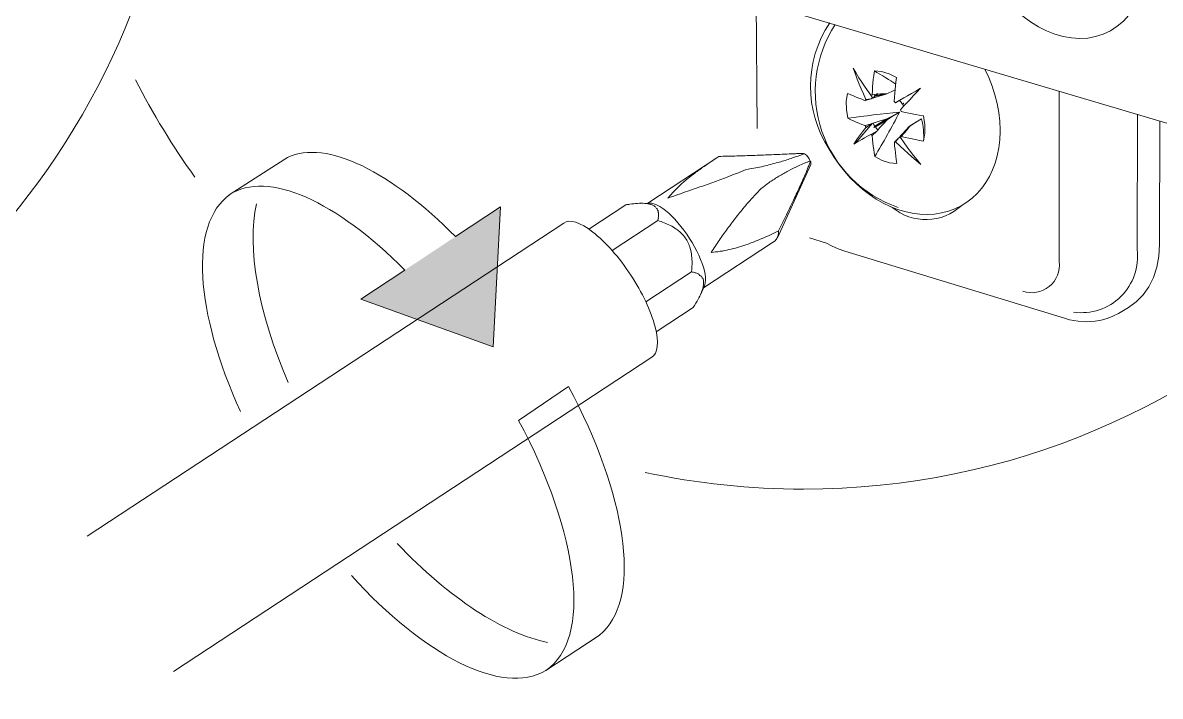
# Model space of a CAD drawing. Header units: metres. Extents: x -11.5 to 7.4, y -3.8 to 5.9.
# Drawn here: x 4.4764 to 4.5896, y -0.9308 to -0.8638 of the extents above; entities that cross this region are included whole.
import ezdxf

# ---------------------------------------------------------------- set-up
doc = ezdxf.new("R2010")
doc.units = ezdxf.units.M
doc.header["$MEASUREMENT"] = 0
for name, color, linetype, lineweight in [('PDF15_Geometry_Num_Penna__1_Num_Penna__255', 255, 'Continuous', 18), ('PDF15_Geometry_Num_Penna__7_Num_Penna__7', 7, 'Continuous', 18), ('PDF15_Solid Fills_Num_Penna__7_Num_Penna__7', 7, 'Continuous', 18)]:
    doc.layers.add(name, color=color, linetype=linetype, lineweight=lineweight)

msp = doc.modelspace()

# ---------------------------------------------------------------- hatches: boundary and pattern name
at = {"layer": 'PDF15_Geometry_Num_Penna__7_Num_Penna__7', "linetype": 'Continuous', "lineweight": 18}
for points in [[(4.502744435905575, -0.8772132955456691), (4.502479078553581, -0.8773668588280747), (4.496944657855707, -0.8809184704235351)], [(4.519479148164157, -0.8850794210951491), (4.510050362629272, -0.8913079479368955), (4.523218721268082, -0.8960585815624009), (4.523950911046201, -0.882118721038812)]]:
    msp.add_hatch(color=7, dxfattribs=at).paths.add_polyline_path(points)
at = {"layer": 'PDF15_Solid Fills_Num_Penna__7_Num_Penna__7', "linetype": 'Continuous', "lineweight": 18}
msp.add_hatch(color=7, dxfattribs=at).paths.add_polyline_path([(4.534191370577709, -0.9244039064818326), (4.52845424634706, -0.9282835292485094), (4.533778592474604, -0.9247822864096777)])

# ---------------------------------------------------------------- linework, layer by layer
at = {"layer": 'PDF15_Geometry_Num_Penna__1_Num_Penna__255', "color": 255, "linetype": 'Continuous', "lineweight": 18, "flags": 128}
for points in [[(4.502744435905575, -0.8772132955456691), (4.502479078553581, -0.8773668588280747), (4.496944657855707, -0.8809184704235351)], [(4.51443121594972, -0.8884148156174136), (4.510050362629272, -0.8913079478579231), (4.52321872122206, -0.8960585815624009), (4.523950910952568, -0.882118721038812), (4.519479148168935, -0.8850794211235788)], [(4.52575521809551, -0.9033767933486905), (4.530722068901616, -0.9000020866545597)], [(4.534191370577709, -0.9244039064818326), (4.533778592474604, -0.9247822864096777), (4.52845424634706, -0.9282835292485094)]]:
    msp.add_lwpolyline(points, dxfattribs=at)
at = {"layer": 'PDF15_Geometry_Num_Penna__1_Num_Penna__255', "color": 255, "linetype": 'Continuous', "lineweight": 18}
for points in [[(4.519479148168935, -0.8850794211235788), (4.513169540021481, -0.878707159156904), (4.506628972697291, -0.8753275384377366), (4.502744435905571, -0.8772132955456691)], [(4.519479148168935, -0.8850794211235788), (4.513169540021481, -0.878707159156904), (4.506628972697291, -0.8753275384377366), (4.502744435905571, -0.8772132955456691)], [(4.496944657855707, -0.8809184704235351), (4.500793567965905, -0.8783865190232429), (4.507671974511387, -0.8816113479537462), (4.514431215949724, -0.8884148156174154)], [(4.496944657855707, -0.8809184704235351), (4.500793567965905, -0.8783865190232429), (4.507671974511387, -0.8816113479537462), (4.514431215949724, -0.8884148156174154)], [(4.530722068901616, -0.9000020866545597), (4.536459193132265, -0.9106913196162019), (4.537982540893722, -0.9207233017291516), (4.534191370577705, -0.9244039064818361)], [(4.530722068901616, -0.9000020866545597), (4.536459193132265, -0.9106913196162019), (4.537982540893722, -0.9207233017291516), (4.534191370577705, -0.9244039064818361)], [(4.52845424634706, -0.9282835292485094), (4.53312502714469, -0.9252134921066713), (4.531772441753265, -0.9146495667834724), (4.525755218095512, -0.9033767933486923)], [(4.52845424634706, -0.9282835292485094), (4.53312502714469, -0.9252134921066713), (4.531772441753265, -0.9146495667834724), (4.525755218095512, -0.9033767933486923)]]:
    msp.add_open_spline(points, degree=3, dxfattribs=at)
at = {"layer": 'PDF15_Geometry_Num_Penna__7_Num_Penna__7', "color": 7, "linetype": 'Continuous', "lineweight": 18, "flags": 128}
for points in [[(4.538339790513907, -0.9085549472313854, 0.05313469685682655), (4.554122410426356, -0.9102269442502093, 0.4142117309972292), (4.628727138537444, -0.8356222161391198, 0.4142062013390992), (4.554122410426356, -0.7610199450405499, 0.2841570082398545), (4.487376436855619, -0.802262128669474)], [(4.431277681332462, -0.9089969637834594, 0.3615357194313387), (4.49231724332903, -0.8356219704378685, 0.361085640474636), (4.43139193241457, -0.7622715472174608)], [(4.575936258967914, -0.8905135957106989, 0.5593757941392662), (4.579560598133922, -0.8875598981116095), (4.579560598133922, -0.8705843986214399)], [(4.560254867971228, -0.8740319557367426), (4.559937913356341, -0.8739091051108181), (4.559640614841607, -0.8737899400036726), (4.559369114958315, -0.8736769174278232), (4.559109900137615, -0.8735663518644916), (4.558831029216767, -0.8734447297448265), (4.558522674145699, -0.8733034515250138, -0.01201384406180082), (4.563665692749378, -0.8727002549517264)], [(4.562482641221733, -0.8734263021509383), (4.563050211113501, -0.8730540647543883), (4.563665692749378, -0.8727002549517273, -0.01693269565453948), (4.561206100367755, -0.8771125580324117), (4.561149589079832, -0.8767440061546399), (4.561102905841981, -0.8764049384270889), (4.561066050654203, -0.8760892123184654), (4.561029195466427, -0.8757648866660261), (4.56099111177239, -0.8754123053696246), (4.560954256584612, -0.8750290114167418), (4.560898973802946, -0.8749626720787429), (4.560832757315573, -0.8748979297988804), (4.560497375106801, -0.8750846627502851), (4.560200076592064, -0.875250511095282), (4.559938404758848, -0.8754126739215025), (4.559677961431888, -0.8755576376600924), (4.559397862004781, -0.8757173434737933), (4.559110391540118, -0.8758868773375683), (4.559305724035339, -0.8755969498603884), (4.559501056530557, -0.8753156219270224), (4.559687789481965, -0.8750564071063218), (4.559883121977181, -0.8747947352731051), (4.560096882066288, -0.8745170928585173), (4.560338897799358, -0.8742001382436335)], [(4.581004584391032, -0.8925986165338804, 0.496014873840163), (4.587320335069784, -0.8863578047369431), (4.587348590713745, -0.8728946046419397)], [(4.566060297149889, -0.8730697896345063), (4.566199118357183, -0.8739481716098627), (4.566208946407258, -0.8747847843724044), (4.566070125199964, -0.8755710283783182, 0.07679904959589798), (4.565864718953417, -0.8733602085141907), (4.56524923731754, -0.873715246823112)], [(4.553193168291868, -0.8768344242153185, 0.003671172221239292), (4.552190707184327, -0.8768725079093569, -0.003345433423979759), (4.550529766721839, -0.8769400757536143, -0.004668529116812685), (4.54890445294085, -0.8770076435978735, 0.0001689559409194994), (4.547295109741267, -0.8770604693670192, 0.000554760276820384), (4.545703579882412, -0.8770932704841421, -0.003927929727916784), (4.544837482969651, -0.8776694399197256, 0.00699048859743165), (4.544008241244667, -0.8782431523427894, 0.0102041433215615), (4.543045092337422, -0.8789495434418555, 0.01494175503556128), (4.542142140236876, -0.8796780476535799, 0.02108115849568281), (4.541326412080744, -0.8804434070530887, 0.0116014275881277), (4.540607367367208, -0.8812512727691644, 0.0006204803313469992), (4.541609828474748, -0.880898691472761, 0.003582895580323579), (4.542618432113589, -0.8805436531638406, 0.0008261156278715287), (4.543615979196089, -0.8802008999175142, 0.002250524330898804), (4.545080358657101, -0.8796972123512257, 0.004772248964168854), (4.546522625005448, -0.8791517555721233, 0.004564484854066301), (4.548402239582085, -0.8784060522727657, 0.007658791616269467), (4.549940820821156, -0.8781206702687436, 0.01154791771361488), (4.551410114307208, -0.8777459758596757, 0.01535063818995667), (4.552588251809818, -0.8773909375507554)], [(4.554209020117632, -0.8777747229061408, 0.002228244676457141), (4.553605823544348, -0.8780314807143235, 0.00751690216521377), (4.552621790030695, -0.8785191976992408, 0.006055188643340992), (4.551675840211079, -0.8790634259720829, 0.01068220404170282), (4.550772888110538, -0.8796420524201851, 0.01016975443208678), (4.549903597081503, -0.8802938978413382, 0.008234212821431795), (4.549102611000478, -0.8811415671602134, 0.003712353257988385), (4.548328652057158, -0.8820199491355698, 0.00920475585368928), (4.547424471450357, -0.8831317473001796, 0.0104947062054061), (4.546558374537595, -0.8842828576650872, 0.009122449306643347), (4.545720533268792, -0.8854585381551807, 0.0008820809687025559), (4.544918564382762, -0.8866625971398632, 0.01403462529242777), (4.545816602458265, -0.8865458890452329)], [(4.55161380064499, -0.8845107455761783, 0.005496864493899623), (4.552424614776088, -0.8829014023765733, 0.0020507248358222), (4.55322682936337, -0.8812269483452297, 0.002904760367510051), (4.553886537224583, -0.8797981955657344, 0.01072168472181294), (4.554519217948087, -0.8783252165609055, 0.02238379630105464), (4.554666638699201, -0.8779456081268018)], [(4.538311412019322, -0.8817728965268499, 0.02976733990644528), (4.537601335401478, -0.8817753535393544, 0.01439040646259383), (4.536831061976935, -0.8818490639149088)], [(4.539318787151881, -0.8820751090666246, 0.0747419652157024), (4.539047287268595, -0.8819252313030024, 0.03389821268067065), (4.538713133566089, -0.8818232652834643)], [(4.540249380643269, -0.8837022656069689, 0.01043924713224325), (4.539619156932279, -0.8834713064302351), (4.535067541241798, -0.8864664046902604)], [(4.542576171498263, -0.8855732806397958, 0.03291482807888266), (4.542260445389644, -0.8850929346924321, 0.04373643603687862), (4.541888207993095, -0.8846801565893259)], [(4.546693755927363, -0.8863775836877164, 0.005643445759622051), (4.547543882258754, -0.8861613665860926, 0.01318522123793476), (4.548385409046338, -0.8858910952090611, 0.02049809482784618), (4.550018093864862, -0.8852584144855511, 0.01357904787093391), (4.551613923495616, -0.8845102541736729, -0.2504658187620645), (4.551288737888793, -0.8854937962848206), (4.55103566559939, -0.8856596446298175), (4.544158487560171, -0.8901805476638192)], [(4.543017205245325, -0.8875352051357988, 0.03113238571205781), (4.542960693957413, -0.8868042439115502, 0.04005075358407415), (4.542793617106156, -0.88609662430623)], [(4.543905906673265, -0.8907362010448692, 0.03662409695754725), (4.544096325143448, -0.8902018008221031, 0.04254143859604353), (4.544171264025266, -0.8898258779067767)]]:
    msp.add_lwpolyline(points, format="xyb", dxfattribs=at)
for points in [[(4.612551519472667, -0.8803809989351175), (4.536993470504408, -0.857955845678962)], [(4.549504823949752, -0.8743146350269928), (4.549410228967792, -0.8616290793940875)], [(4.560815189676068, -0.871013024455288), (4.560479807467294, -0.8705388210392213), (4.560180051940041, -0.8700990157984139), (4.559911009069266, -0.8696886947078282), (4.559640737692234, -0.8692697740734276), (4.559360638265126, -0.8688139982512499), (4.559071939294205, -0.8683189102287763), (4.5592770998395, -0.8688901656393222), (4.559472432334719, -0.8694085952807216), (4.559667764829936, -0.869893855253121), (4.559864325831414, -0.8703705156817065), (4.560078085920523, -0.8708742032479933), (4.560329929703666, -0.8714208885333559)], [(4.572163270544539, -0.8683956918699787), (4.572181698138428, -0.8684116624513489), (4.572562535078792, -0.8692421326825945), (4.572899145793821, -0.8700996300515431), (4.573178016714669, -0.8709644984580471), (4.573401604853851, -0.8718416519271441), (4.573560082161295, -0.8727200339025005), (4.57366327668707, -0.8735922733465618), (4.573700131874848, -0.8744595987655837), (4.573690303824772, -0.8746266756168408)], [(4.563366797176506, -0.8692515921807908), (4.562640749977296, -0.8688682982279081), (4.561895046677938, -0.8686447100887262), (4.561168999478728, -0.8685906558133203), (4.561112488190803, -0.8690292325478683), (4.561065804952952, -0.8694284970821213), (4.561028949765175, -0.8697921349348556), (4.561000694121212, -0.8701570012938502), (4.560973666983509, -0.8705378382342142), (4.560936811795731, -0.8709579873748741)], [(4.561168999478728, -0.8685906558133203), (4.561411015211798, -0.8687294770206142), (4.561634603350978, -0.8688596986840933), (4.562016668797604, -0.869085743835794), (4.562323795362412, -0.869270019774679), (4.562584238689372, -0.8694284970821213), (4.562807826828555, -0.8695660897831559), (4.562994559779957, -0.8696889404090795), (4.563293086800954, -0.8699149855607802)], [(4.563265445410121, -0.871747671198313), (4.563208934122196, -0.8716825603665734), (4.563143823290456, -0.8716186780410924), (4.563170850428156, -0.8711985289004334), (4.563208934122196, -0.8708066354037358), (4.563237189766157, -0.87044422605726), (4.563274044953936, -0.8700805882045248), (4.563320728191787, -0.8696886947078282), (4.563367411429637, -0.8692513464795377)], [(4.562473181723536, -0.8708383308652232), (4.563041980121564, -0.8705668309819323), (4.563237312616781, -0.870453808406082)], [(4.563757585017573, -0.8724541851480021), (4.564104023782676, -0.872075805220156), (4.564429577941375, -0.8717293664550514), (4.56472687645611, -0.8714124118401676), (4.565045059577255, -0.8710782581376542), (4.56538781282358, -0.8707133917786596), (4.565771106776463, -0.8703141272444066), (4.565304274397954, -0.8705843986214399), (4.564868154675922, -0.870838699417102), (4.564476261179227, -0.8710586020375057), (4.564104023782676, -0.8712723621266134), (4.563702302235905, -0.8714959502657953), (4.563264954007614, -0.8717477940489395), (4.563581908622497, -0.8715721176538676)], [(4.565771106776463, -0.870324938099488), (4.563702302235905, -0.8715079896271352), (4.563702302235905, -0.8715632724088005)], [(4.558522428444448, -0.8733038200768926), (4.558383607237154, -0.8724364946578689), (4.558373779187081, -0.8715998818953263), (4.558512600394375, -0.8708160949019312)], [(4.558512846095626, -0.8708156034994277), (4.558811373116621, -0.8709581102255006), (4.559100072087544, -0.8710785038389055), (4.559369114958315, -0.8711890694022371), (4.559630786791535, -0.8713020919780874), (4.559920714268715, -0.8714114290351596), (4.560246268427413, -0.8715453362174168)], [(4.560860767258283, -0.8713496351703203), (4.560246514128666, -0.8715449676655389), (4.560283369316442, -0.8714786283275391), (4.560330052554292, -0.8714208885333559)], [(4.560330421106171, -0.8714213799358594), (4.560861135810162, -0.8713488980665645)], [(4.561382636717209, -0.87091290119516), (4.560815066825439, -0.8710136387084182), (4.560880177657179, -0.8709853830644549), (4.560936688945105, -0.870958355926752)], [(4.560833125867452, -0.8710136387084182), (4.560981775124818, -0.8712716250228585)], [(4.560860767258283, -0.8713493894690671), (4.560982389377948, -0.8712719935747355)], [(4.560936320393226, -0.8709582330761263), (4.561382268165332, -0.8709127783445343)], [(4.562333377711235, -0.870900616132567), (4.561736323669244, -0.8710787495401568), (4.561028704063924, -0.8712925096292654), (4.560982020826071, -0.8712716250228585)], [(4.562333991964366, -0.8709009846844458), (4.561793449210299, -0.8709943511601477), (4.561206223218385, -0.8710975456859229), (4.561112856742682, -0.8711896836553672), (4.561028089810792, -0.8712928781811433)], [(4.56114025243226, -0.8709582330761263), (4.561206591770262, -0.8710970542834202)], [(4.562472690321032, -0.8708383308652232), (4.561895292379189, -0.8709390683784815), (4.561261383149423, -0.8710496339418139), (4.561159417129906, -0.8709464394160369)], [(4.561494185085548, -0.8708468075584133), (4.561494185085548, -0.8709008618338192), (4.561372562965884, -0.8709647441593003), (4.561261997402552, -0.8710495110911873)], [(4.561494185085548, -0.870846193305284), (4.561382391015959, -0.8709125326432821)], [(4.561494185085548, -0.8709008618338192), (4.561782884056468, -0.8708750632023756), (4.562034727839615, -0.8708554071022272), (4.562473304574162, -0.8708382080145984)], [(4.562333991964366, -0.8709008618338192), (4.562462985121584, -0.8708382080145984)], [(4.563702793638409, -0.8715077439258838), (4.563581171518743, -0.8715728547576234)], [(4.563935595574534, -0.8718508657240891), (4.563823801504945, -0.8717022164667219), (4.563703407891538, -0.871563395259427)], [(4.564093950031351, -0.8717957057930494), (4.563935472723909, -0.8718509885747157)], [(4.563990755505573, -0.8719367383116099), (4.564093950031351, -0.8717954600917981)], [(4.563144314692959, -0.872985759806375), (4.561122193390251, -0.8742167230781321), (4.561280670697691, -0.8741626688027262)], [(4.563050211113501, -0.8730535733518847), (4.563143577589203, -0.8729860055076264), (4.562342591508179, -0.8733877270543973)], [(4.563758076420074, -0.8724544308492534), (4.563805988164187, -0.8725305982373275), (4.563842843351964, -0.872616593675474)], [(4.563843211903841, -0.8726162251235943), (4.564233876894278, -0.8727083630930386), (4.564596286240754, -0.8727820734685929), (4.564932896955785, -0.8728582408566661), (4.565278107214631, -0.8729233516884056), (4.565640516561107, -0.8729970620639591), (4.566060665701768, -0.873069543933255)], [(4.564093950031351, -0.8720860018221082), (4.564047266793498, -0.8720098344340341), (4.563990755505573, -0.8719361240584806)], [(4.559286682188322, -0.8757812257992743), (4.560991848876148, -0.8737713895591579)], [(4.560879931955929, -0.8738365003908974), (4.560991726025518, -0.8737713895591579)], [(4.562342345806927, -0.8733877270543973), (4.561755119815009, -0.8735670889682465), (4.561037672159616, -0.8737820775636145)], [(4.561038286412742, -0.8737825689661172), (4.561131652888445, -0.8739385892610398), (4.561223790857889, -0.8740774104683346)], [(4.561122316240876, -0.8742163545262542), (4.561224282260394, -0.8740775333189612), (4.56181150825231, -0.8737151239724854), (4.562342222956302, -0.873387112801268)], [(4.56151285838069, -0.8744501392673882), (4.561392464767282, -0.8743100895538349), (4.561280670697691, -0.8741626688027262), (4.561914579927461, -0.8737818318623614), (4.562483378325489, -0.8734255650471825)], [(4.562482764072357, -0.8734261793003117), (4.562054015387883, -0.8738905546663034), (4.561792343554668, -0.8741632830558554), (4.56151347263382, -0.8744507535205175)], [(4.56468043891951, -0.8740869928171575), (4.564251690235036, -0.8745525966894085), (4.564001074958153, -0.8748240965727003), (4.563712375987231, -0.8751140240498811), (4.56384259765071, -0.8750464562056228), (4.563954391720301, -0.8749629177799942)], [(4.563964588322252, -0.8749825738801418), (4.56395476027218, -0.8749629177799942), (4.564336825718803, -0.8745071419578165), (4.564680807471388, -0.8740869928171575)], [(4.564084859085032, -0.8748505094572749), (4.564046775390997, -0.8748885931513106), (4.564009920203219, -0.8749156202890145), (4.564373558055955, -0.8744881001107982), (4.564700340720911, -0.8740974351203601)], [(4.564234245446157, -0.8747393296408132), (4.564187562208303, -0.8747307300969975), (4.564476261179227, -0.8743769202943374), (4.564699849318409, -0.8740968208672308)], [(4.564680561770137, -0.8740866242652796), (4.565249360168165, -0.8737156153749881)], [(4.564699849318409, -0.8740974351203601), (4.565370613735952, -0.8736576298795526)], [(4.565370490885329, -0.8736576298795526), (4.565248868765662, -0.8737153696737368)], [(4.586454483858271, -0.8921423493091982), (4.587237042345405, -0.8915846074675029), (4.587917634813023, -0.8908855874059958), (4.588496261261126, -0.8900649452248244), (4.588961865133376, -0.8891423370241354), (4.589296018835892, -0.8881177628039305), (4.589501179381182, -0.8870182497019101), (4.589566290212922, -0.8858634538182253), (4.589603145400702, -0.8735661061632394)], [(4.560833125867452, -0.8748982983507583), (4.561401924265478, -0.8745727441920605)], [(4.561401801414855, -0.8745731127439376), (4.560954625136489, -0.8750288885661153)], [(4.561401555713601, -0.8745733584451898), (4.561513349783191, -0.8745070191071918), (4.561513349783191, -0.8744505078192661)], [(4.563599844813885, -0.8752338034101568), (4.563282890199002, -0.8756330679444089), (4.56321777936726, -0.8756637806008909), (4.563161268079337, -0.8756895792323345)], [(4.56316175948184, -0.8756899477842124), (4.563599107710129, -0.8752341719620347)], [(4.563282767348374, -0.8756333136456611), (4.563722572589182, -0.8760620623301367), (4.564123065629694, -0.8764367567392046), (4.564503902570058, -0.876779509985532), (4.564895796066756, -0.8771345482944524), (4.565323316244971, -0.8775092427035203), (4.565798748167298, -0.8778999076939584), (4.565416682720674, -0.8774318468091886), (4.565062872918013, -0.8769957270871576), (4.564747146809388, -0.8765854059965719), (4.564438791738318, -0.8761726278934674), (4.564123065629694, -0.8757279086276233), (4.563769255827035, -0.8752242210613348)], [(4.563712375987231, -0.8751669726696543), (4.56359935341138, -0.8752345405139126)], [(4.563805988164187, -0.8752797495442515), (4.563712621688483, -0.8751667269684029)], [(4.564113237579623, -0.8748044404725528), (4.563851565746402, -0.8751140240498811), (4.563814710558626, -0.8751668498190286), (4.563769255827035, -0.8752245896132127)], [(4.566069879498713, -0.8755706598264403), (4.565659558408125, -0.8754957209446266), (4.565277492961501, -0.8754183250502949), (4.564932282702657, -0.8753568997373327), (4.564596900493884, -0.8752795038430001), (4.564243090691221, -0.8751984224298912), (4.563851197194525, -0.8751136554980032)], [(4.564113114728993, -0.8748039490700483), (4.564234736848658, -0.8747400667445691)], [(4.564122697077817, -0.8748039490700483), (4.56414972421552, -0.8747683223885323), (4.564187807909557, -0.8747302386944948)], [(4.561206346069008, -0.8771126808830374), (4.561932393268219, -0.8774972033421795), (4.562678096567579, -0.8777207914813614), (4.563404143766789, -0.8777846738068424), (4.563348860985123, -0.8774136649165509), (4.563302177747271, -0.8770598551138908), (4.563265322559495, -0.8767441290052655), (4.563227238865457, -0.876416117834049), (4.56319038367768, -0.8760709075752029), (4.563162128033717, -0.8756900706348381)], [(4.502744435905575, -0.8772132955456691), (4.502479078553581, -0.8773668588280747), (4.496944657855707, -0.8809184704235351)], [(4.538619889941014, -0.8817509062647968), (4.545495839473976, -0.8772300032307951)], [(4.553415896476666, -0.8768207877958423), (4.55412351608199, -0.8768134167582868)], [(4.554846000613049, -0.8779076472833918), (4.55151552014425, -0.8852160310196062)], [(4.536420740886351, -0.8819166317591671), (4.532748735677485, -0.8843306465585723)], [(4.537878363562939, -0.8817678596511733), (4.538834141432627, -0.8817420610197289)], [(4.539079105580718, -0.8817720365724551), (4.539310064757455, -0.8818383759104531), (4.539559451528081, -0.8819415704362301), (4.539828494398852, -0.8820877626810795), (4.540108593825961, -0.8822720386199654), (4.540394835784364, -0.8824919412403691), (4.540695819817879, -0.88274869904855), (4.541004174888945, -0.8830349410069536), (4.541305158922459, -0.8833531241280959), (4.541608599968491, -0.8836946488681647), (4.541912041014523, -0.8840619722396772), (4.542209339529261, -0.8844415806737826), (4.5425004955127, -0.8848469877393308), (4.542770766889733, -0.8852573088299165), (4.543028753204174, -0.8856762294643179), (4.543268311924724, -0.8860963786049778), (4.543498042595202, -0.886520213264415), (4.54369828911546, -0.8869403624050749), (4.543871508498011, -0.8873506834956606), (4.544026300286674, -0.8877548620549502), (4.544149150912599, -0.8881356989953142), (4.54424497440082, -0.8884931943167533), (4.544313770751337, -0.8888334905505628), (4.54435922548293, -0.8891406171153733), (4.544364139507964, -0.8894293160862938), (4.544340797889038, -0.8896811598694381), (4.544284286601114, -0.8898949199585457), (4.544257259463411, -0.8899882864342477), (4.5438567664229, -0.8908642113970862)], [(4.51443121594972, -0.8884148156174136), (4.510050362629272, -0.8913079478579231), (4.52321872122206, -0.8960585815624009), (4.523950910952568, -0.882118721038812), (4.519479148168935, -0.8850794211235788)], [(4.482794722761787, -0.9149205752642597), (4.530244548518649, -0.8837300298484312)], [(4.556398955375352, -0.8857327407522417), (4.554702388231345, -0.8852106255920651)], [(4.558242943270471, -0.8865354467420294), (4.557572178852928, -0.8862934310089594), (4.556910013979195, -0.8860047320380389), (4.556398955375352, -0.8857332321547462)], [(4.580090944286036, -0.8932154495266431), (4.558243188971723, -0.8865360609951587)], [(4.542978384447544, -0.8885838580786851), (4.538419397719506, -0.8915814133512292)], [(4.543139195916877, -0.8921357153753986), (4.539465962201753, -0.8945497301748038)], [(4.580090821435411, -0.8932153266760174), (4.580584680951624, -0.8933566048958301), (4.581442178320573, -0.8935126251907528), (4.582299675689523, -0.8935605369348645), (4.583138745464582, -0.8935126251907528), (4.583752998594203, -0.893410659171237), (4.584350052636193, -0.8932423538137204), (4.584918851034221, -0.893011394636984), (4.585467993332101, -0.8927312952098765), (4.586454483858271, -0.8921428407117018)], [(4.539018171670261, -0.8970760304463035), (4.491416011137252, -0.9283673133753894)], [(4.52575521809551, -0.9033767933486905), (4.530722068901616, -0.9000020866545597)], [(4.534191370577709, -0.9244039064818326), (4.533778592474604, -0.9247822864096777), (4.52845424634706, -0.9282835292485094)]]:
    msp.add_lwpolyline(points, dxfattribs=at)
msp.add_lwpolyline([(4.560255359373732, -0.8740322014379949), (4.560879440553425, -0.8738368689427753), (4.560338897799358, -0.8742005067955105), (4.560302042611582, -0.874116968369882)], close=True, dxfattribs=at)
at = {"layer": 'PDF15_Geometry_Num_Penna__7_Num_Penna__7', "color": 7, "linetype": 'Continuous', "lineweight": 18}
for centre, radius, start, end in [((4.566163178368464, -0.870125343699244), 0.01135662652284974, 146.2179609225241, 213.3560917833477), ((4.567475567436245, -0.8706323151750466), 0.01218524035174617, 146.8451095717494, 251.1789219469862), ((4.554100715303379, -0.8355600893858259), 0.07462803966580545, 207.02701906071, 215.7414827097484), ((4.549283898099311, -0.8642939183072871), 0.01346124112570291, 289.1679316915921, 290.3737128644412), ((4.553387975940952, -0.8780935022403087), 0.001505587484759374, 20.88436147864173, 56.5781966115748), ((4.56629451290773, -0.8781532108856407), 0.005231519971501619, 230.0934019507653, 312.9963240645641)]:
    msp.add_arc(centre, radius, start, end, dxfattribs=at)
msp.add_ellipse((4.579511714529998, -0.855346046234227), major_axis=(-0.005169734993756944, 0.009237068329567388), ratio=0.7423919808751133, dxfattribs=at)
for centre, major_axis, ratio, start_param, end_param in [((4.56429388403108, -0.8721707115417194), (-0.00558843201975634, 0.009797480552080743), 0.7710745609004604, 1.559533701159023, 4.066464975965348), ((4.534494763486602, -0.8898993161154527), (-0.004242202905807345, 0.00617480802180159), 0.3422425857845412, 4.639065937347401, 6.287049690359053), ((4.535263116364829, -0.8909086318158712), (-0.003765825159832482, 0.006160890525914509), 0.3420654198359837, 3.136514665112967, 4.830379901557754)]:
    msp.add_ellipse(centre, major_axis=major_axis, ratio=ratio, start_param=start_param, end_param=end_param, dxfattribs=at)
for points in [[(4.519479148168935, -0.8850794211235788), (4.513169540021481, -0.878707159156904), (4.506628972697291, -0.8753275384377366), (4.502744435905571, -0.8772132955456691)], [(4.553703735493206, -0.877008872104132), (4.553347468678028, -0.8771317227300557), (4.552971545762697, -0.8772717724436099), (4.55258825180981, -0.877390937550758)], [(4.553193168291868, -0.8768344242153194), (4.553370073193198, -0.8768172251276907), (4.553539607056974, -0.8768209106464688), (4.553706683908233, -0.8768209106464688)], [(4.55370668390823, -0.8768209106464679), (4.553877446278266, -0.8768147681151719), (4.554049437154555, -0.8768295101902828), (4.554217742512069, -0.8768368812278382)], [(4.55421725110957, -0.8768368812278382), (4.554298071510326, -0.8768368812278382), (4.553881715470578, -0.8769130486159105), (4.553970321351457, -0.8769130486159105)], [(4.554123761783242, -0.8768130482064089), (4.554157022328214, -0.8768130482064089), (4.554217128258939, -0.876837618331594), (4.554217128258939, -0.876837618331594)], [(4.554508775644887, -0.8776580148115141), (4.554607056145626, -0.8776162455986993), (4.554696737102551, -0.877587989954737), (4.554793789097035, -0.8775572772982558)], [(4.55479440335016, -0.8775574001488815), (4.554753862643606, -0.8776851647998436), (4.554717007455826, -0.8778190719821009), (4.554666638699201, -0.8779456081268053)], [(4.55479440335016, -0.8775574001488815), (4.554857057169382, -0.8776642801934367), (4.554876713269529, -0.877792044844397), (4.554846000613043, -0.8779075244327652)], [(4.496944657855707, -0.8809184704235351), (4.500793567965905, -0.8783865190232429), (4.507671974511387, -0.8816113479537462), (4.514431215949724, -0.8884148156174154)], [(4.554209020117632, -0.8777747229061417), (4.55430975763089, -0.8777268111620309), (4.554409266637888, -0.8776936414930328), (4.554508775644889, -0.877658014811515)], [(4.498064687012256, -0.9024890747257643), (4.493567125597181, -0.8926364545266638), (4.492923388317339, -0.883862462823175), (4.497008171629304, -0.8808821066382597)], [(4.502822814604917, -0.8996002422571623), (4.499788404144594, -0.8926444398173494), (4.498725746230349, -0.8861223000870462), (4.499649582937296, -0.8818249851922264)], [(4.536420740886351, -0.8819166317591671), (4.536558333587385, -0.8818908331277227), (4.536699611807199, -0.8818760910526127), (4.53683106197694, -0.881849063914907)], [(4.538311412019322, -0.8817728965268357), (4.538450233226614, -0.8817839530831693), (4.538586597421393, -0.8817962381457622), (4.538713133566095, -0.8818232652834626)], [(4.53883463283513, -0.8817413239159739), (4.538871590256633, -0.8817413239159739), (4.53907910558072, -0.8817720365724542), (4.53907910558072, -0.8817720365724542)], [(4.539318787151897, -0.8820751090666086), (4.539408400768126, -0.8820751090666086), (4.539418091634847, -0.8822728985743487), (4.539510434128335, -0.8822728985743487)], [(4.539510434128337, -0.8822728985743469), (4.539588827845591, -0.8822728985743469), (4.539536723775965, -0.8824805161321585), (4.539614857160377, -0.8824805161321585)], [(4.539614857160373, -0.8824805161321585), (4.539685834634446, -0.8824805161321585), (4.539592654934049, -0.8827028757650828), (4.53966891143577, -0.8827028757650828)], [(4.539668911435777, -0.882702875765081), (4.539697167079739, -0.8828650385913006), (4.539688567535926, -0.8830407149863699), (4.539660311891968, -0.8832200769002183)], [(4.539660311891964, -0.8832200769002192), (4.539744174879933, -0.8832200769002192), (4.539534286214923, -0.883471920683367), (4.539619771185416, -0.883471920683367)], [(4.540249380643269, -0.8837022656069715), (4.54045699820108, -0.8837833470200813), (4.540663387252632, -0.8838681139519684), (4.540867319291664, -0.8839737654902615)], [(4.540867319291666, -0.8839737654902633), (4.541061423280627, -0.8840806455348176), (4.541264126813401, -0.8841973536294452), (4.541444717233507, -0.8843300323054422)], [(4.541444717233508, -0.884330032305443), (4.541600737528434, -0.8844307698187004), (4.541748158279544, -0.8845536204446249), (4.541888207993097, -0.8846801565893232)], [(4.542576171498268, -0.8855732806397931), (4.542658481417638, -0.8857465000223463), (4.542738334324486, -0.8859135768736026), (4.54279361710616, -0.8860966243062274)], [(4.546693755927363, -0.8863775836877172), (4.546397685918885, -0.8864439230257171), (4.546111443960484, -0.8865090338574557), (4.545816602458265, -0.886545889045232)], [(4.543017205245336, -0.8875352051357988), (4.54302949030793, -0.8878890149384597), (4.543007377195257, -0.8882342251973059), (4.542977893045038, -0.8885843494811887)], [(4.542978384447544, -0.8885838580786851), (4.543098778060948, -0.8886157992414248), (4.543216714661837, -0.8886391408603505), (4.54332605171891, -0.8886747675418674)], [(4.543326051718909, -0.8886747675418691), (4.543443988319794, -0.8887067087046097), (4.543552096870611, -0.8887546204487196), (4.543646691852571, -0.8888025321928303)], [(4.543646691852571, -0.8888025321928295), (4.54374742936583, -0.8888615004932738), (4.543805706210852, -0.8889990931943093), (4.543910820698299, -0.8889990931943093)], [(4.543910820698306, -0.8889990931943084), (4.54399682491105, -0.8889990931943084), (4.543976185772111, -0.8892153102959339), (4.544068069499486, -0.8892153102959339)], [(4.54406806949949, -0.8892153102959339), (4.544165439761713, -0.8892153102959339), (4.54414055136878, -0.8893860726659701), (4.544157750456407, -0.8894868101792284)], [(4.544157750456414, -0.8894868101792266), (4.5441761780503, -0.8895838621737067), (4.544176178050302, -0.8897030272808539), (4.544171264025273, -0.8898258779067802)], [(4.54390590667327, -0.8907362010448727), (4.543834653310237, -0.8909266195150547), (4.543737601315756, -0.8911133524664576), (4.543630721271205, -0.8913013139241217)], [(4.543630721271199, -0.8913013139241226), (4.543484529026351, -0.8915789563387113), (4.543313766656315, -0.8918553702470398), (4.543139318767503, -0.8921354696741428)], [(4.530722068901616, -0.9000020866545597), (4.536459193132265, -0.9106913196162019), (4.537982540893722, -0.9207233017291516), (4.534191370577705, -0.9244039064818361)], [(4.52845424634706, -0.9282835292485094), (4.53312502714469, -0.9252134921066713), (4.531772441753265, -0.9146495667834724), (4.525755218095512, -0.9033767933486923)], [(4.513669419218365, -0.9156218066370325), (4.518826688494654, -0.9211083155907964), (4.524351281142451, -0.924630443036035), (4.528641224999713, -0.925483026379947)], [(4.509112889502848, -0.9188262423636324), (4.516354933901063, -0.9268066190236519), (4.524115407940677, -0.9308434905915135), (4.52845449204831, -0.9282832835472625)]]:
    msp.add_open_spline(points, degree=3, dxfattribs=at)

doc.saveas('drawing.dxf')
